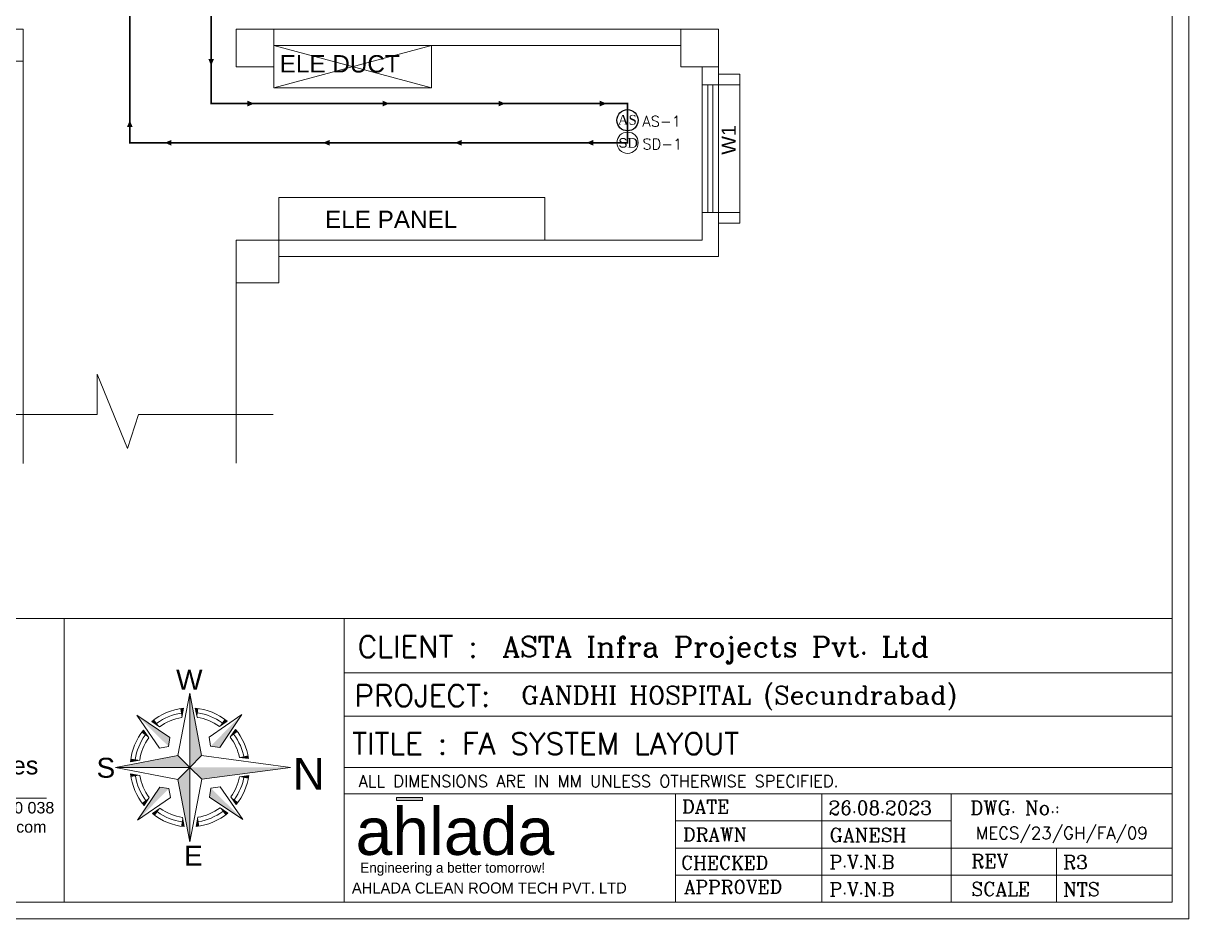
# Model space of a CAD drawing. Extents: x 3505867 to 4040009, y -660366 to -590408.
# Drawn here: x 3827381 to 3843795, y -625948 to -613327 of the extents above; entities that cross this region are included whole.
import ezdxf
from ezdxf.enums import TextEntityAlignment as Align

# ---------------------------------------------------------------- set-up
doc = ezdxf.new("R2010")
doc.units = 0
doc.header["$LTSCALE"] = 6
doc.header["$MEASUREMENT"] = 0
doc.linetypes.add('CONTINU', pattern=[0])
doc.linetypes.add('Hidden 2mm', pattern=[3, 2, -1])
doc.layers.get('0').update_dxf_attribs({"linetype": 'CONTINUOUS', "lineweight": 0})
for name, color, linetype, lineweight in [('AHU-N Ducting', 30, 'CONTINUOUS', 0), ('Chajja', 7, 'CONTINUOUS', 0), ('COL', 5, 'CONTINUOUS', 0), ('D.F', 251, 'CONTINUOUS', 0), ('FA-ABOVE SMOKE DETECTOR', 6, 'CONTINUOUS', 25), ('FA-BELOW SMOKE DERECTOR', 1, 'CONTINUOUS', 0), ('FA-FIRE TEXT', 7, 'CONTINUOUS', 0), ('FURNITURE WALL', 8, 'CONTINUOUS', 0), ('hatch', 252, 'CONTINUOUS', 0), ('JOINERY', 7, 'CONTINUOUS', 0), ('TITLE', 7, 'CONTINUOUS', 0), ('WALL', 10, 'CONTINUOUS', 0), ('Window', 161, 'CONTINUOUS', 0)]:
    doc.layers.add(name, color=color, linetype=linetype, lineweight=lineweight)
doc.layers.add('FA-LOOPING', color=200, linetype='CONTINUOUS')
doc.styles.add('ARIAL', font='arial.ttf')
doc.styles.add('FS-ARIAL', font='arial.ttf')
doc.styles.add('IRFAN', font='romans.shx')
doc.styles.add('PDF Times New Roman', font='times.ttf')
doc.styles.add('RAGHAV', font='')
doc.styles.add('ROMANS', font='romans.shx')
doc.styles.add('sudheer', font='romanc.shx')
doc.styles.get('RAGHAV').set_extended_font_data('Sakkal Majalla')

# ---------------------------------------------------------------- blocks, each defined once
blk = doc.blocks.new('CIVIL IVF')
at = {"layer": 'Chajja', "color": 8, "linetype": 'ByBlock'}
blk.add_line((830, -254.8, -101230.8), (830, -2054.8, -101230.8), dxfattribs=at)
at = {"layer": 'Chajja', "color": 8, "linetype": 'ByBlock', "elevation": -101230.8}
blk.add_lwpolyline([(530, -104.8), (830, -104.8), (830, -254.8), (530, -254.8)], dxfattribs=at)
at = {"layer": 'Chajja', "color": 7, "linetype": 'ByBlock', "elevation": -101230.8}
blk.add_lwpolyline([(530, -2054.8), (830, -2054.8), (830, -2204.8), (530, -2204.8)], dxfattribs=at)
at = {"layer": 'COL', "color": 8}
for points in [[(-9710, 80), (-9710, 530), (-9260, 530), (-9260, 80)], [(-6260, 0), (-6260, 530), (-5730, 530), (-5730, 0)], [(0, 0), (0, 530), (530, 530), (530, 0)]]:
    blk.add_lwpolyline(points, close=True, dxfattribs=at)
at = {"layer": 'COL', "color": 8, "elevation": -101230.8}
blk.add_lwpolyline([(-5660, -3044.8), (-5660, -2444.8), (-6260, -2444.8), (-6260, -3044.8)], close=True, dxfattribs=at)
at = {"layer": 'D.F', "color": 8, "lineweight": 0}
for p, q in [((-5730, 530), (0, 530)), ((-5730, 300), (-1915, 300)), ((-1915, 300), (0, 300)), ((-5941, -2445), (0, -2445))]:
    blk.add_line(p, q, dxfattribs=at)
at = {"layer": 'D.F', "color": 8}
for points in [[(-6260, 0), (-6260, 530), (-5730, 530), (-5730, 0)], [(0, 0), (0, 530), (530, 530), (530, 0)]]:
    blk.add_lwpolyline(points, close=True, dxfattribs=at)
at = {"layer": 'D.F', "color": 8, "lineweight": 0}
for points in [[(-3511.7, -300), (-5730, 300)], [(-5730, -300), (-3511.7, 300)]]:
    blk.add_lwpolyline(points, dxfattribs=at)
blk.add_lwpolyline([(-5730, -300), (-5730, 300), (-3511.7, 300), (-3511.7, -300)], close=True, dxfattribs=at)
at = {"layer": 'D.F', "color": 8, "linetype": 'ByBlock', "elevation": -101230.8}
blk.add_lwpolyline([(530, -104.8), (830, -104.8), (830, -254.8), (530, -254.8)], dxfattribs=at)
at = {"layer": 'WALL', "color": 8, "lineweight": 0}
for p, q in [((-5730, 300), (-1915, 300)), ((-1915, 300), (0, 300)), ((-5660, -1844.8, -101230.8), (-1915, -1844.8, -101230.8)), ((-5660, -2444.8, -101230.8), (-5660, -1844.8, -101230.8)), ((-1915, -1844.8, -101230.8), (-1915, -2444.8, -101230.8))]:
    blk.add_line(p, q, dxfattribs=at)
at = {"layer": 'WALL', "color": 8, "linetype": 'ByBlock'}
for p, q in [((-9260, 80), (-9260, -5591.2)), ((-6260, -2444.8), (-6260, -5587.1)), ((-8221.2, -4333.9), (-7794.6, -5380.7)), ((-8221.2, -4902.1), (-8221.2, -4333.9)), ((-9730.5, -4902.1), (-8221.2, -4902.1)), ((-7794.6, -5380.7), (-7639.2, -4902.1)), ((-7639.2, -4902.1), (-5741.8, -4902.1))]:
    blk.add_line(p, q, dxfattribs=at)
at = {"layer": 'WALL', "color": 8, "lineweight": 0, "elevation": -101230.8}
for points in [[(-5660, -2674.8), (530, -2674.8), (530, 0)], [(-5660, -2444.8), (300, -2444.8), (300, 0)]]:
    blk.add_lwpolyline(points, dxfattribs=at)
at = {"layer": 'Window', "linetype": 'Continuous', "elevation": -101230.8}
for points in [[(530, -2054.8), (300, -2054.8), (300, -254.8), (530, -254.8)], [(450, -2054.8), (380, -2054.8), (380, -254.8), (450, -254.8)]]:
    blk.add_lwpolyline(points, close=True, dxfattribs=at)
at = {"layer": 'D.F', "color": 8, "linetype": 'Continuous', "style": 'ARIAL'}
for s, p in [('ELE DUCT', (-4803.5, -155.1, -80984.6)), ('ELE PANEL', (-4079.2, -2348.4, -80984.6))]:
    blk.add_text(s, height=244.9, dxfattribs=at).set_placement(p, align=Align.BOTTOM_CENTER)
at = {"layer": 'JOINERY', "color": 8, "style": 'ARIAL', "width": 1}
blk.add_text('W1', height=200, rotation=90, dxfattribs=at).set_placement((775.2, -1241.3, -101230.8))
blk = doc.blocks.new('Logo')
h = blk.add_hatch(color=134)
h.dxf.hatch_style = 1
h.paths.add_polyline_path([(7.31, 6.26), (4.47, 6.26), (4.47, 5.93), (7.31, 5.93)])
at = {"color": 134}
blk.add_lwpolyline([(4.47, 6.26), (7.31, 6.26), (7.31, 5.93), (4.47, 5.93)], close=True, dxfattribs=at)
at = {"color": 134, "style": 'FS-ARIAL'}
blk.add_text('ahlada', height=5.161, dxfattribs=at).set_placement((0, 0))
at = {"color": 8, "style": 'RAGHAV'}
blk.add_text('Engineering a better tomorrow!', height=1.0969, dxfattribs=at).set_placement((0.52, -1.94))
blk = doc.blocks.new('A$C4A7C6C7E')
at = {"layer": 'TITLE', "color": 8, "lineweight": 5}
for p, q in [((-4207, 4144), (0, 26095)), ((0, 26095), (0, 0)), ((0, 0), (0, 26095)), ((4144, 4207), (0, 26095)), ((-2825, 17519), (-2234, 20757)), ((2559, 17560), (1919, 20788)), ((-6941, 10518), (-18592, 18312)), ((-10622, 6781), (-18592, 18312)), ((6781, 10622), (18312, 18592)), ((10518, 6941), (18312, 18592)), ((-14385, 10390), (-16257, 13098)), ((-10607, 14226), (-13343, 16056)), ((10390, 14385), (13098, 16257)), ((14226, 10607), (16056, 13343)), ((-7437, 7325), (-6941, 10518)), ((7325, 7437), (6781, 10622)), ((-4207, 4144), (-26095, 0)), ((-7437, 7325), (-10622, 6781)), ((-4207, 4144), (0, 0)), ((0, 0), (-4207, 4144)), ((0, 0), (4144, 4207)), ((4144, 4207), (0, 0)), ((7325, 7437), (10518, 6941)), ((0, 0), (-26095, 0)), ((-26095, 0), (0, 0)), ((-4144, -4207), (-26095, 0)), ((-17560, 2559), (-20788, 1919)), ((0, 0), (-4144, -4207)), ((-4144, -4207), (0, 0)), ((0, 0), (4207, -4144)), ((4207, -4144), (0, 0)), ((0, 0), (0, -26095)), ((0, -26095), (0, 0)), ((17394, 3514), (20646, 3095)), ((17394, 3514), (20646, 3095)), ((-17519, -2825), (-20757, -2234)), ((17433, -3312), (20680, -2857)), ((17433, -3312), (20680, -2857)), ((17434, -3310), (20680, -2857)), ((-10518, -6941), (-18312, -18592)), ((-7325, -7437), (-10518, -6941)), ((-7325, -7437), (-6781, -10622)), ((-4144, -4207), (0, -26095)), ((4207, -4144), (0, -26095)), ((7437, -7325), (6941, -10518)), ((7437, -7325), (10622, -6781)), ((10622, -6781), (18592, -18312)), ((-6781, -10622), (-18312, -18592)), ((-14226, -10607), (-16056, -13343)), ((6941, -10518), (18592, -18312)), ((14385, -10390), (16257, -13098)), ((-10390, -14385), (-13098, -16257)), ((10607, -14226), (13343, -16056)), ((-2559, -17560), (-1919, -20788)), ((2825, -17519), (2234, -20757))]:
    blk.add_line(p, q, dxfattribs=at)
at = {"layer": 'TITLE', "color": 5}
for p in [(4144, 4207), (4207, -4144)]:
    blk.add_line(p, (35289, 0), dxfattribs=at)
at = {"layer": 'TITLE', "color": 8, "lineweight": 5}
for radius, start, end in [(20877, 96.14269, 129.72625), (20877, 51.14269, 84.72625), (19311, 99.1612, 126.70773), (17745, 99.1612, 126.70773), (17745, 54.16121, 81.70773), (19311, 54.16121, 81.70773), (20877, 141.14269, 174.72625), (20877, 8.52692, 39.72625), (19311, 144.16121, 171.70773), (17745, 144.16121, 171.70773), (17745, 11.42181, 36.70773), (19311, 9.85136, 36.70773), (20877, 186.14269, 219.72625), (19311, 189.1612, 216.70773), (17745, 189.1612, 216.70773), (17745, 324.16121, 349.24868), (19311, 324.16121, 350.81434), (20877, 321.14269, 352.1348), (20877, 231.14269, 264.72625), (19311, 234.16121, 261.70773), (17745, 234.16121, 261.70773), (20877, 276.14269, 309.72625), (17745, 279.1612, 306.70773), (19311, 279.1612, 306.70773)]:
    blk.add_arc((0, 0), radius, start, end, dxfattribs=at)
for points in [[(0, 26095), (4144, 4207), (0, 0)], [(-3324, 20610), (-2234, 20757), (-2825, 17519)], [(3011, 20658), (1919, 20788), (2559, 17560)], [(-18592, 18312), (-6941, 10518), (-7437, 7325)], [(-13343, 16056), (-12479, 16737), (-10607, 14226)], [(18312, 18592), (10518, 6941), (7325, 7437)], [(13098, 16257), (12223, 16924), (10390, 14385)], [(-16257, 13098), (-16924, 12223), (-14385, 10390)], [(16056, 13343), (16737, 12479), (14226, 10607)], [(-26095, 0), (-4207, 4144), (0, 0)], [(20646, 3095), (20457, 4167), (17394, 3514)], [(-20658, 3011), (-20788, 1919), (-17560, 2559)], [(0, -26095), (-4144, -4207), (0, 0)], [(-20610, -3324), (-20757, -2234), (-17519, -2825)], [(20680, -2857), (20503, -3930), (17433, -3312)], [(-18312, -18592), (-10518, -6941), (-7325, -7437)], [(18592, -18312), (6941, -10518), (7437, -7325)], [(-16056, -13343), (-16737, -12479), (-14226, -10607)], [(16257, -13098), (16924, -12223), (14385, -10390)], [(-13098, -16257), (-12223, -16924), (-10390, -14385)], [(13343, -16056), (12479, -16737), (10607, -14226)], [(-3011, -20658), (-1919, -20788), (-2559, -17560)], [(3324, -20610), (2234, -20757), (2825, -17519)]]:
    blk.add_solid(points, dxfattribs=at)
at = {"layer": 'TITLE', "color": 5}
blk.add_solid([(35289, 0), (4207, -4144), (0, 0)], dxfattribs=at)
blk = doc.blocks.new('MECS')
at = {"layer": 'AHU-N Ducting', "lineweight": 0}
for color, points in [(160, [(0.5134, 0.9091, -0.255342), (0.5146, 0.9123, -0.046847), (0.5217, 0.9295, -0.026654), (0.5336, 0.9523, -0.067185), (0.5557, 0.9835, -0.027641), (0.5739, 1.0031), (0.5766, 1.006, 0.172136), (0.5505, 1.0116, 0.247314), (0.5199, 0.99), (0.4722, 0.896, -0.018001), (0.4702, 0.8924, -0.031918), (0.4662, 0.8866, -0.107063), (0.4579, 0.8781, -0.068722), (0.4448, 0.87, -0.110082), (0.4329, 0.8663, -0.048168), (0.4222, 0.8653, -0.255342), (0.422, 0.8653, -0.105522), (0.4104, 0.8665, -0.052874), (0.3991, 0.8701, 0.050549), (0.4093, 0.8619, 0.15879), (0.4483, 0.8512, 0.025573), (0.455, 0.8519, 0.056901), (0.4704, 0.858, 0.076128), (0.4928, 0.8754, 0.056355), (0.507, 0.8948)]), (150, [(0.5739, 1.0031), (0.5557, 0.9835, -0.088717), (0.5986, 0.9091), (0.6061, 0.8948, 0.090805), (0.6259, 0.8692, 0.094622), (0.6466, 0.8653, 0.097626), (0.6679, 0.8695, -0.179862), (0.6391, 0.896), (0.5914, 0.99, 0.136823), (0.5769, 1.0059, 0.004233)]), (160, [(0.7385, 0.9091, -0.255342), (0.7397, 0.9123, -0.046847), (0.7468, 0.9295, -0.026654), (0.7587, 0.9523, -0.067185), (0.7808, 0.9835, -0.027641), (0.799, 1.0031), (0.8017, 1.006, 0.172136), (0.7756, 1.0116, 0.247314), (0.745, 0.99), (0.6973, 0.896, -0.018001), (0.6953, 0.8924, -0.031918), (0.6913, 0.8866, -0.107063), (0.683, 0.8781, -0.068722), (0.6699, 0.87, -0.110082), (0.658, 0.8663, -0.048168), (0.6473, 0.8653, -0.255342), (0.6471, 0.8653, -0.105522), (0.6355, 0.8665, -0.052874), (0.6242, 0.8701, 0.050549), (0.6344, 0.8619, 0.15879), (0.6734, 0.8512, 0.025573), (0.6801, 0.8519, 0.056901), (0.6955, 0.858, 0.076128), (0.7179, 0.8754, 0.056355), (0.7321, 0.8948)]), (150, [(0.799, 1.0031), (0.7808, 0.9835, -0.082822), (0.8242, 0.9091), (0.8312, 0.8948, 0.090805), (0.851, 0.8692, 0.094622), (0.8717, 0.8653, 0.097626), (0.893, 0.8695, -0.179862), (0.8642, 0.896), (0.8165, 0.99, 0.136823), (0.802, 1.0059, 0.004233)]), (1, [(1.0302, 0.9438), (1.0711, 0.8757), (1.0984, 0.8757), (1.1393, 0.9438), (1.1393, 0.8757), (1.1665, 0.8757), (1.1665, 1.0119), (1.1325, 1.0119), (1.086, 0.92), (1.0371, 1.0119), (1.003, 1.0119), (1.003, 0.8757), (1.0302, 0.8757)]), (251, [(1.2006, 1.0119), (1.2006, 0.9847), (1.3369, 0.9847), (1.3641, 1.0119)]), (251, [(1.3982, 0.8757), (1.4323, 0.8757), (1.4323, 1.0119), (1.3982, 1.0119)]), (251, [(1.6299, 1.0119), (1.5958, 1.0119), (1.5958, 0.8757), (1.6299, 0.8757)]), (251, [(1.8956, 1.0119), (1.8615, 1.0119), (1.8615, 0.8757), (1.8956, 0.8757)]), (251, [(2.0114, 0.9904), (2.0639, 0.8757), (2.0932, 0.8757), (2.0387, 1.0119), (1.9842, 1.0119), (1.9556, 0.9405), (1.9886, 0.9405)]), (251, [(2.1614, 0.959), (2.2431, 0.8757), (2.2908, 0.8757), (2.2908, 1.0119), (2.2567, 1.0119), (2.2567, 0.9241), (2.1682, 1.0119), (2.1273, 1.0119), (2.1273, 0.8757), (2.1614, 0.8757)]), (251, [(1.2006, 0.9574), (1.2006, 0.8757), (1.3369, 0.8757), (1.3641, 0.9029), (1.2278, 0.9029), (1.2278, 0.9302), (1.3369, 0.9302), (1.3641, 0.9574)]), (251, [(2.0114, 0.9132), (2.0274, 0.9405), (1.9433, 0.9405), (1.9297, 0.9132)]), (251, [(1.9762, 0.9132), (1.9447, 0.9132), (1.9297, 0.8757), (1.959, 0.8757)]), (160, [(0.6892, 0.8653, -0.097626), (0.6679, 0.8695, -0.097626), (0.6466, 0.8653, -0.094622), (0.6259, 0.8692, 0.087249), (0.6523, 0.8527, 0.25446), (0.7122, 0.8701, -0.106044)]), (150, [(0.9143, 0.8653, -0.097626), (0.893, 0.8695, -0.097626), (0.8717, 0.8653, -0.094622), (0.851, 0.8692, 0.087249), (0.8774, 0.8527, 0.25446), (0.9373, 0.8701, -0.106044)])]:
    blk.add_hatch(color=color, dxfattribs=at).paths.add_polyline_path(points)
h = blk.add_hatch(color=251, dxfattribs=at)
edge = h.paths.add_edge_path()
edge.add_ellipse((1.4459, 0.9711), major_axis=(-0.1158, 0), ratio=0.352941, start_angle=110.17982, end_angle=270)
edge.add_line((1.4459, 1.0119), (1.4459, 0.9915))
edge.add_ellipse((1.4459, 0.9711), major_axis=(-0.0701, 0), ratio=0.291522, start_angle=90, end_angle=270, ccw=False)
edge.add_line((1.4459, 0.9506), (1.4459, 0.9302))
edge.add_line((1.4459, 0.9302), (1.5189, 0.8757))
edge.add_line((1.5189, 0.8757), (1.5617, 0.8757))
edge.add_line((1.5617, 0.8757), (1.4859, 0.9327))
h = blk.add_hatch(color=251, dxfattribs=at)
h.paths.add_polyline_path([(1.6639, 0.8757), (1.7593, 0.8757, 1), (1.7593, 1.0119), (1.6639, 1.0119)])
h.paths.add_polyline_path([(1.698, 0.9847), (1.7511, 0.9847, -1), (1.7511, 0.9029), (1.698, 0.9029)], flags=16)
at = {"layer": 'AHU-N Ducting', "color": 160, "lineweight": 0}
for p, q in [((0.4722, 0.896, -0.0047), (0.5199, 0.99, -0.0047)), ((0.6973, 0.896, -0.0047), (0.745, 0.99, -0.0047)), ((0.507, 0.8948, -0.0047), (0.5134, 0.9091, -0.0047)), ((0.7321, 0.8948, -0.0047), (0.7385, 0.9091, -0.0047))]:
    blk.add_line(p, q, dxfattribs=at)
at = {"layer": 'AHU-N Ducting', "color": 150, "lineweight": 0}
for p, q in [((0.6391, 0.896, -0.0047), (0.5914, 0.99, -0.0047)), ((0.8642, 0.896, -0.0047), (0.8165, 0.99, -0.0047)), ((0.6061, 0.8948, -0.0047), (0.5986, 0.9091, -0.0047))]:
    blk.add_line(p, q, dxfattribs=at)
at = {"layer": 'AHU-N Ducting', "color": 1, "lineweight": 0}
for p, q in [((1.003, 1.0119, -0.0047), (1.0371, 1.0119, -0.0047)), ((1.0371, 1.0119, -0.0047), (1.086, 0.92, -0.0047)), ((1.1325, 1.0119, -0.0047), (1.086, 0.92, -0.0047)), ((1.1665, 1.0119, -0.0047), (1.1325, 1.0119, -0.0047)), ((1.1343, 1.0119, -0.0047), (1.1615, 1.0119, -0.0047)), ((1.1665, 0.8757, -0.0047), (1.1665, 1.0119, -0.0047)), ((1.0302, 0.9438, -0.0047), (1.0711, 0.8757, -0.0047)), ((1.0302, 0.8757, -0.0047), (1.0302, 0.9438, -0.0047)), ((1.0302, 0.8757, -0.0047), (1.0302, 0.9438, -0.0047)), ((1.1393, 0.9438, -0.0047), (1.0984, 0.8757, -0.0047)), ((1.1393, 0.8757, -0.0047), (1.1393, 0.9438, -0.0047)), ((1.1393, 0.8757, -0.0047), (1.1393, 0.9438, -0.0047)), ((1.0302, 0.8757, -0.0047), (1.003, 0.8757, -0.0047)), ((1.0711, 0.8757, -0.0047), (1.0984, 0.8757, -0.0047)), ((1.1393, 0.8757, -0.0047), (1.1665, 0.8757, -0.0047))]:
    blk.add_line(p, q, dxfattribs=at)
at = {"layer": 'AHU-N Ducting', "color": 251, "lineweight": 0}
for p, q in [((1.2006, 1.0119, -0.0047), (1.3641, 1.0119, -0.0047)), ((1.2006, 0.9847, -0.0047), (1.2006, 1.0119, -0.0047)), ((1.2006, 0.9847, -0.0047), (1.3369, 0.9847, -0.0047)), ((1.3369, 0.9847, -0.0047), (1.3641, 1.0119, -0.0047)), ((1.3982, 1.0119, -0.0047), (1.4323, 1.0119, -0.0047)), ((1.3982, 1.0119, -0.0047), (1.3982, 0.8757, -0.0047)), ((1.4323, 1.0119, -0.0047), (1.4323, 0.8757, -0.0047)), ((1.4459, 1.0119, -0.0047), (1.4459, 0.9915, -0.0047)), ((1.5958, 1.0119, -0.0047), (1.6299, 1.0119, -0.0047)), ((1.5958, 0.8757, -0.0047), (1.5958, 1.0119, -0.0047)), ((1.6299, 1.0119, -0.0047), (1.6299, 0.8757, -0.0047)), ((1.6639, 1.0119, -0.0047), (1.7593, 1.0119, -0.0047)), ((1.6639, 1.0119, -0.0047), (1.6639, 0.8757, -0.0047)), ((1.698, 0.9847, -0.0047), (1.7511, 0.9847, -0.0047)), ((1.698, 0.9847, -0.0047), (1.698, 0.9029, -0.0047)), ((1.8615, 1.0119, -0.0047), (1.8956, 1.0119, -0.0047)), ((1.8615, 0.8757, -0.0047), (1.8615, 1.0119, -0.0047)), ((1.8956, 1.0119, -0.0047), (1.8956, 0.8757, -0.0047)), ((1.9556, 0.9405, -0.0047), (1.9842, 1.0119, -0.0047)), ((1.9842, 1.0119, -0.0047), (2.0387, 1.0119, -0.0047)), ((1.9886, 0.9405, -0.0047), (2.0114, 0.9904, -0.0047)), ((2.0639, 0.8757, -0.0047), (2.0114, 0.9904, -0.0047)), ((2.0932, 0.8757, -0.0047), (2.0387, 1.0119, -0.0047)), ((2.1273, 1.0119, -0.0047), (2.1682, 1.0119, -0.0047)), ((2.1273, 0.8757, -0.0047), (2.1273, 1.0119, -0.0047)), ((2.1682, 1.0119, -0.0047), (2.2567, 0.9241, -0.0047)), ((2.2567, 0.9241, -0.0047), (2.2567, 1.0119, -0.0047)), ((1.2006, 0.9574, -0.0047), (1.3641, 0.9574, -0.0047)), ((1.2006, 0.8757, -0.0047), (1.2006, 0.9574, -0.0047)), ((1.2278, 0.9302, -0.0047), (1.3369, 0.9302, -0.0047)), ((1.2278, 0.9029, -0.0047), (1.2278, 0.9302, -0.0047)), ((1.2278, 0.9029, -0.0047), (1.3641, 0.9029, -0.0047)), ((1.3369, 0.9302, -0.0047), (1.3641, 0.9574, -0.0047)), ((1.3369, 0.8757, -0.0047), (1.3641, 0.9029, -0.0047)), ((1.4459, 0.9302, -0.0047), (1.4459, 0.9506, -0.0047)), ((1.4459, 0.9302, -0.0047), (1.5189, 0.8757, -0.0047)), ((1.4859, 0.9327, -0.0047), (1.5617, 0.8757, -0.0047)), ((1.698, 0.9029, -0.0047), (1.7511, 0.9029, -0.0047)), ((1.9297, 0.9132, -0.0047), (1.9433, 0.9405, -0.0047)), ((2.0114, 0.9132, -0.0047), (1.9297, 0.9132, -0.0047)), ((1.9297, 0.8757, -0.0047), (1.9447, 0.9132, -0.0047)), ((2.0274, 0.9405, -0.0047), (1.9433, 0.9405, -0.0047)), ((1.959, 0.8757, -0.0047), (1.9762, 0.9132, -0.0047)), ((2.0274, 0.9405, -0.0047), (2.0114, 0.9132, -0.0047)), ((2.2431, 0.8757, -0.0047), (2.1614, 0.959, -0.0047)), ((2.1614, 0.8757, -0.0047), (2.1614, 0.959, -0.0047)), ((1.2006, 0.8757, -0.0047), (1.3369, 0.8757, -0.0047)), ((1.3982, 0.8757, -0.0047), (1.4323, 0.8757, -0.0047)), ((1.5189, 0.8757, -0.0047), (1.5617, 0.8757, -0.0047)), ((1.5958, 0.8757, -0.0047), (1.6299, 0.8757, -0.0047)), ((1.6639, 0.8757, -0.0047), (1.7593, 0.8757, -0.0047)), ((1.8615, 0.8757, -0.0047), (1.8956, 0.8757, -0.0047)), ((1.959, 0.8757, -0.0047), (1.9297, 0.8757, -0.0047)), ((2.0639, 0.8757, -0.0047), (2.0932, 0.8757, -0.0047)), ((2.1273, 0.8757, -0.0047), (2.1614, 0.8757, -0.0047))]:
    blk.add_line(p, q, dxfattribs=at)
at = {"layer": 'AHU-N Ducting', "color": 251, "lineweight": 0, "ltscale": 0.85}
blk.add_line((0.1166, 0.4833, -0.0061), (2.6855, 0.4833, -0.0061), dxfattribs=at)
at = {"layer": 'AHU-N Ducting', "color": 160, "lineweight": 0}
for centre, radius, start, end in [((0.7418, 0.8286, -0.0047), 0.2421, 132.93732, 160.59811), ((0.5557, 0.9719, -0.0047), 0.0401, 90, 153.08875), ((0.5557, 0.9719, -0.0047), 0.0401, 26.91125, 90), ((0.9669, 0.8286, -0.0047), 0.2421, 132.93732, 160.59811), ((0.7808, 0.9719, -0.0047), 0.0401, 90, 153.08875), ((0.7808, 0.9719, -0.0047), 0.0401, 26.91125, 90), ((0.4222, 0.9214, -0.0047), 0.0561, 270, 333.08875), ((0.4249, 0.94, -0.0047), 0.0938, 291.33776, 331.21045), ((0.6861, 0.9361, -0.0047), 0.09, 207.3023, 248.00186), ((0.6473, 0.9214, -0.0047), 0.0561, 270, 333.08875), ((0.65, 0.94, -0.0047), 0.0938, 291.33776, 331.21045), ((0.4451, 0.9164, -0.0047), 0.0652, 225.15476, 282.26072), ((0.422, 0.9214, -0.0047), 0.0561, 245.90537, 270.11841), ((0.6702, 0.9164, -0.0047), 0.0652, 225.15476, 282.26072), ((0.6471, 0.9214, -0.0047), 0.0561, 245.90537, 270.11841), ((0.6662, 0.9164, -0.0047), 0.0652, 257.808, 314.84524), ((0.689, 0.9214, -0.0047), 0.0561, 245.90537, 270.11841)]:
    blk.add_arc(centre, radius, start, end, dxfattribs=at)
at = {"layer": 'AHU-N Ducting', "color": 150, "lineweight": 0}
for centre, radius, start, end in [((0.369, 0.8263, -0.0047), 0.244, 19.82782, 40.10718), ((0.5794, 0.816, -0.0047), 0.2619, 20.8244, 39.7594), ((0.6892, 0.9214, -0.0047), 0.0561, 206.91125, 270), ((0.6892, 0.9214, -0.0047), 0.0561, 206.91125, 270), ((0.9112, 0.9361, -0.0047), 0.09, 207.3023, 248.00186), ((0.9143, 0.9214, -0.0047), 0.0561, 206.91125, 270), ((0.9496, 0.9249, -0.0047), 0.06, 206.91125, 270), ((0.6465, 0.9214, -0.0047), 0.0561, 248.49709, 270.11841), ((0.6466, 0.9214, -0.0047), 0.0561, 270, 292.3036), ((0.8716, 0.9214, -0.0047), 0.0561, 248.49709, 270.11841), ((0.8717, 0.9214, -0.0047), 0.0561, 270, 292.3036), ((0.8913, 0.9164, -0.0047), 0.0652, 257.73928, 314.84524), ((0.9141, 0.9214, -0.0047), 0.0561, 245.90537, 270.11841)]:
    blk.add_arc(centre, radius, start, end, dxfattribs=at)
at = {"layer": 'AHU-N Ducting', "color": 251, "lineweight": 0}
for centre, radius in [((1.7511, 0.9438, -0.0047), 0.0409), ((1.7593, 0.9438, -0.0047), 0.0681)]:
    blk.add_arc(centre, radius, 270, 90, dxfattribs=at)
for major_axis, ratio, start_param in [((-0.1158, 0), 0.352941, 1.923001), ((-0.0701, 0), 0.291522, 1.570796)]:
    blk.add_ellipse((1.4459, 0.9711, -0.0047), major_axis=major_axis, ratio=ratio, start_param=start_param, end_param=4.712389, dxfattribs=at)
at = {"layer": 'AHU-N Ducting', "color": 251, "lineweight": 0, "attachment_point": 1, "style": 'ARIAL'}
for s, insert, char_height, width in [('{\\C1;Engineers & Consultancy Services \\P}', (0.1749, 0.7493, -0.0146), 0.11475, 24.254374), ('{\\C252;Plot No.43, Srinivasa Colony (West), Hyderabad 500 038\\PPh: 040 40117248,  E Mail : contact@meridianmep.com\\P            w w w . m e r i d i a n m e p . c o m }', (0.1414, 0.4583, -0.0061), 0.07344, 2.632643)]:
    blk.add_mtext(s, dxfattribs=dict(at, insert=insert, char_height=char_height, width=width))
at = {"layer": 'AHU-N Ducting', "color": 251, "lineweight": 0, "ltscale": 0.85, "insert": (1.4024, 0.5507, -0.0055), "char_height": 0.065176, "attachment_point": 5, "line_spacing_factor": 0.6, "style": 'ARIAL'}
blk.add_mtext('{\\FBatang|c0;\\C5;I n c r e d i b l e  i n n o v a t i o n\\P}', dxfattribs=at)
blk = doc.blocks.new('SMOKE DETECTOR')
at = {"layer": 'FA-BELOW SMOKE DERECTOR', "color": 7}
blk.add_circle((931029, -118294), 166, dxfattribs=at)
at = {"layer": 'FA-BELOW SMOKE DERECTOR', "insert": (930887, -118373), "char_height": 150, "attachment_point": 7, "style": 'PDF Times New Roman'}
blk.add_mtext('{\\fArial|b0|i0|c0|p34;S}D', dxfattribs=at)
blk = doc.blocks.new('above smoke detector')
at = {"layer": 'FA-ABOVE SMOKE DETECTOR', "color": 7}
blk.add_circle((0, 0), 300, dxfattribs=at)
at = {"layer": 'FA-ABOVE SMOKE DETECTOR', "color": 53, "style": 'PDF Times New Roman'}
blk.add_text('AS', height=277.4, dxfattribs=at).set_placement((-274, -128))

msp = doc.modelspace()

# ---------------------------------------------------------------- linework, layer by layer
for p, q in [((3843563, -621716.2), (3821656.4, -621716.2)), ((3827955.6, -625716.2), (3827955.6, -621716.2)), ((3831901.4, -625716.2), (3831901.4, -621716.2)), ((3843563, -622480.1), (3831901.4, -622480.1)), ((3843563, -623091.4), (3831901.4, -623091.4)), ((3836565.6, -625716.2), (3836565.6, -624186.9)), ((3838627.6, -625716.2), (3838627.6, -624186.9)), ((3840447.5, -624186.9), (3840447.5, -625716.2)), ((3840447.5, -624569.3), (3836565.6, -624569.3)), ((3836565.6, -624951.7), (3843563, -624951.7)), ((3841931.9, -625716.2), (3841931.9, -624951.7)), ((3843563, -625333.9), (3836565.6, -625333.9))]:
    msp.add_line(p, q)
at = {"lineweight": 9, "extrusion": (0, 0, -1)}
for p, q in [((3843563, -623814.8), (3831901.4, -623814.8)), ((3843563, -624186.9), (3831901.4, -624186.9))]:
    msp.add_line(p, q, dxfattribs=at)
at = {"color": 7}
msp.add_line((3843563, -625716.2), (3831901.4, -625716.2), dxfattribs=at)
for points in [[(3843794.8, -593936.6), (3843794.8, -625948), (3798713.6, -625948), (3798713.6, -593936.6)], [(3843563, -594168.4), (3843563, -625716.2), (3798945.5, -625716.2), (3798945.5, -594168.4)]]:
    msp.add_lwpolyline(points, close=True)
at = {"layer": 'FA-LOOPING', "linetype": 'ByBlock', "const_width": 25}
msp.add_lwpolyline([(3830180.6, -612115.9), (3830026.3, -612115.9), (3830026.3, -614458.2), (3835890.6, -614458.2), (3835890.6, -615010.9), (3828880.6, -615010.9), (3828880.6, -605649.1), (3830299.1, -605649.1), (3830299.1, -604836), (3828881.1, -604836), (3828881.1, -597806.7), (3826061.2, -597806.7)], dxfattribs=at)
at = {"layer": 'FA-LOOPING', "color": 200, "linetype": 'CONTINU'}
for points in [[(3830026.3, -613828.3, 80.4, 0, 0), (3830026.3, -613923.2, 0, 0, 0)], [(3830538, -614458.2, 80.4, 0, 0), (3830632.8, -614458.2, 0, 0, 0)], [(3832441.9, -614458.2, 80.4, 0, 0), (3832536.7, -614458.2, 0, 0, 0)], [(3834074.1, -614458.2, 80.4, 0, 0), (3834169, -614458.2, 0, 0, 0)], [(3835500, -614458.2, 80.4, 0, 0), (3835594.9, -614458.2, 0, 0, 0)], [(3828880.6, -614789.2, 80.4, 0, 0), (3828880.6, -614694.3, 0, 0, 0)], [(3829466.9, -615010.9, 80.4, 0, 0), (3829372, -615010.9, 0, 0, 0)], [(3831695.1, -615010.9, 80.4, 0, 0), (3831600.3, -615010.9, 0, 0, 0)], [(3833554, -615010.9, 80.4, 0, 0), (3833459.1, -615010.9, 0, 0, 0)], [(3835408.9, -615010.9, 80.4, 0, 0), (3835314.1, -615010.9, 0, 0, 0)]]:
    msp.add_lwpolyline(points, format="xyseb", dxfattribs=at)
at = {"layer": 'hatch', "color": 7}
msp.add_line((3843563, -621715.2), (3843563, -625716.2), dxfattribs=at)

# ---------------------------------------------------------------- block references
at = {"linetype": 'ByBlock'}
msp.add_blockref('CIVIL IVF', (3836640.6, -613938.4), dxfattribs=at)
at = {"xscale": 129.2302339714208, "yscale": 129.2302339714208, "zscale": 129.2302339714208}
msp.add_blockref('Logo', (3832060.2, -625049.2), dxfattribs=at)
at = {"layer": 'FA-ABOVE SMOKE DETECTOR', "xscale": 0.4999999999993358, "yscale": 0.4999999999993358, "zscale": 0.4999999999993358}
msp.add_blockref('above smoke detector', (3835890.6, -614693.1), dxfattribs=at)
at = {"layer": 'FA-BELOW SMOKE DERECTOR', "color": 6, "xscale": 0.9035551315104862, "yscale": 0.9035551315104862, "zscale": 0.9035551315104862}
msp.add_blockref('SMOKE DETECTOR', (2994654.9, -508125.9), dxfattribs=at)
at = {"layer": 'FURNITURE WALL', "linetype": 'Hidden 2mm', "xscale": 2206.000027674606, "yscale": 2206.000027674606, "zscale": 2206.000027674606}
msp.add_blockref('MECS', (3821782.1, -625313.5, 13.6), dxfattribs=at)
at = {"layer": 'TITLE', "linetype": 'Continuous', "extrusion": (1.31196e-09, -7.57547e-09, 1), "xscale": 0.040152693707034, "yscale": 0.040152693707034, "zscale": 0.040152693707034}
msp.add_blockref('A$C4A7C6C7E', (3829725.3, -623814.6, 0), dxfattribs=at)

# ---------------------------------------------------------------- texts
at = {"lineweight": 9}
for s, height, style, p in [('CLIENT :', 305.68, 'IRFAN', (3832089.6, -622266.7)), ('ASTA Infra Projects Pvt. Ltd', 290.396, 'sudheer', (3834127.5, -622258.8)), ('PROJECT:', 305.68, 'IRFAN', (3832044.8, -622958.9)), ('GANDHI HOSPITAL (Secundrabad)', 255.548, 'sudheer', (3834395, -622924.6))]:
    msp.add_text(s, height=height, dxfattribs=dict(at, style=style)).set_placement(p)
at = {"lineweight": 9, "extrusion": (0, 0, -1), "style": 'IRFAN', "text_generation_flag": 2}
for s, height, p in [('TITLE : FA SYSTEM LAYOUT', 305.68, (-3832013.1, -623632.7)), ('ALL DIMENSIONS ARE IN MM UNLESS OTHERWISE SPECIFIED.', 167.477, (-3832103.3, -624094.4))]:
    msp.add_text(s, height=height, dxfattribs=at).set_placement(p)
at = {"color": 64, "style": 'sudheer'}
for s, p in [('DATE', (3836991.4, -624367.2)), ('DRAWN ', (3837186.5, -624760.5)), ('CHECKED', (3837258.7, -625158.7)), ('APPROVED', (3837377.9, -625499.5))]:
    msp.add_text(s, height=188.74, dxfattribs=at).set_placement(p, align=Align.MIDDLE_CENTER)
at = {"color": 6, "style": 'sudheer'}
for s, p in [('26.08.2023', (3838721.6, -624481.5)), ('GANESH', (3838734.9, -624864.9)), ('P.V.N.B', (3838734.9, -625247.2)), ('R3', (3842026.4, -625247.2)), ('P.V.N.B', (3838734.9, -625629.5)), ('NTS', (3842026.4, -625629.5))]:
    msp.add_text(s, height=193.14, dxfattribs=at).set_placement(p)
at = {"color": 64, "style": 'sudheer'}
for s, p in [('DWG. No.:', (3840719.7, -624481.5)), ('REV', (3840732.4, -625230.4)), ('SCALE', (3840732.4, -625627.2))]:
    msp.add_text(s, height=193.14, dxfattribs=at).set_placement(p)
at = {"color": 6, "style": 'sudheer'}
msp.add_text('MECS/23/GH/FA/09', height=170.695, dxfattribs=at).set_placement((3842007.4, -624825.2), align=Align.CENTER)
at = {"color": 134, "style": 'RAGHAV'}
msp.add_text('AHLADA CLEAN ROOM TECH PVT. LTD', height=155.062, dxfattribs=at).set_placement((3832008.8, -625592.7))
at = {"layer": 'FA-FIRE TEXT', "color": 200, "linetype": 'CONTINU', "char_height": 150, "width": 349.838, "attachment_point": 1, "style": 'ROMANS'}
for s, insert in [('{\\C256;AS-1}', (3836102.1, -614633.4)), ('{\\C256;SD-1\\P}', (3836102.1, -614954))]:
    msp.add_mtext(s, dxfattribs=dict(at, insert=insert))
at = {"layer": 'TITLE', "color": 7, "style": 'ARIAL'}
for s, p in [('W', (3829533.6, -622720.2, 0)), ('S', (3828412.5, -623960.9, 0)), ('E', (3829644.1, -625200.2, 0))]:
    msp.add_text(s, height=281.1, dxfattribs=at).set_placement(p)
at = {"layer": 'TITLE', "color": 5, "style": 'ARIAL'}
msp.add_text('N', height=443.3, rotation=180, dxfattribs=at).set_placement((3831625.1, -623684.8, 0))

doc.saveas('drawing.dxf')
